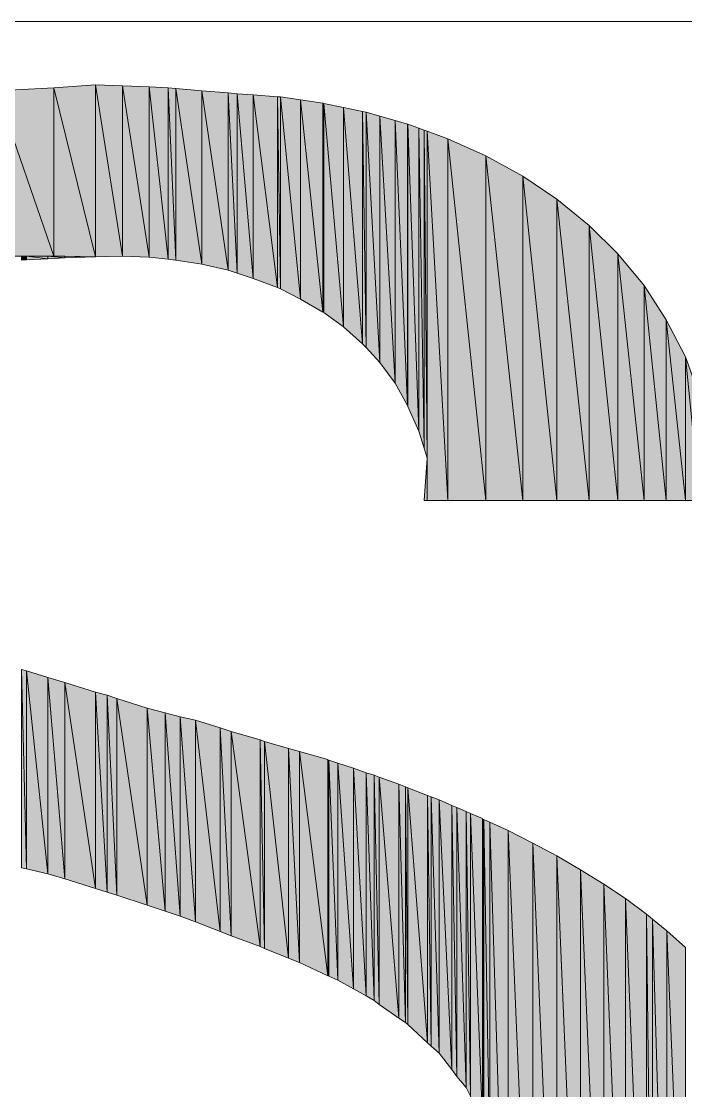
# Model space of a CAD drawing. Header units: millimetres. Extents: x 0 to 207, y 0 to 293.
# Drawn here: x 48.65 to 53.3, y 269.38 to 276.87 of the extents above; entities that cross this region are included whole.
import ezdxf

# ---------------------------------------------------------------- set-up
doc = ezdxf.new("R2010")
doc.units = ezdxf.units.MM

msp = doc.modelspace()

# ---------------------------------------------------------------- hatches: boundary and pattern name
h = msp.add_hatch(color=0)
h.dxf.hatch_style = 2
h.paths.add_polyline_path([(48.873833, 275.223111), (48.873833, 276.401389), (48.471667, 276.380222)])
h = msp.add_hatch(color=0)
h.dxf.hatch_style = 2
h.paths.add_polyline_path([(49.166639, 275.219583), (49.166639, 276.422556), (48.873833, 276.401389)])
h = msp.add_hatch(color=0)
h.dxf.hatch_style = 2
h.paths.add_polyline_path([(48.873833, 275.223111), (49.166639, 275.219583), (48.873833, 276.401389)])
h = msp.add_hatch(color=0)
h.dxf.hatch_style = 2
h.paths.add_polyline_path([(49.166639, 275.219583), (49.353611, 275.223111), (49.166639, 276.422556)])
h = msp.add_hatch(color=0)
h.dxf.hatch_style = 2
h.paths.add_polyline_path([(49.353611, 275.223111), (49.353611, 276.4155), (49.166639, 276.422556)])
h = msp.add_hatch(color=0)
h.dxf.hatch_style = 2
h.paths.add_polyline_path([(49.353611, 275.223111), (49.540583, 275.216056), (49.353611, 276.4155)])
h = msp.add_hatch(color=0)
h.dxf.hatch_style = 2
h.paths.add_polyline_path([(49.540583, 275.216056), (49.540583, 276.408444), (49.353611, 276.4155)])
h = msp.add_hatch(color=0)
h.dxf.hatch_style = 2
h.paths.add_polyline_path([(49.540583, 275.216056), (49.674639, 275.201944), (49.540583, 276.408444)])
h = msp.add_hatch(color=0)
h.dxf.hatch_style = 2
h.paths.add_polyline_path([(49.674639, 275.201944), (49.674639, 276.401389), (49.540583, 276.408444)])
h = msp.add_hatch(color=0)
h.dxf.hatch_style = 2
h.paths.add_polyline_path([(49.674639, 275.201944), (49.727556, 275.194889), (49.674639, 276.401389)])
h = msp.add_hatch(color=0)
h.dxf.hatch_style = 2
h.paths.add_polyline_path([(49.727556, 275.194889), (49.727556, 276.397861), (49.674639, 276.401389)])
h = msp.add_hatch(color=0)
h.dxf.hatch_style = 2
h.paths.add_polyline_path([(49.727556, 275.194889), (49.911, 275.166667), (49.727556, 276.397861)])
h = msp.add_hatch(color=0)
h.dxf.hatch_style = 2
h.paths.add_polyline_path([(49.911, 275.166667), (49.911, 276.380222), (49.727556, 276.397861)])
h = msp.add_hatch(color=0)
h.dxf.hatch_style = 2
h.paths.add_polyline_path([(48.471667, 275.223111), (48.873833, 275.223111), (48.471667, 276.380222)])
h = msp.add_hatch(color=0)
h.dxf.hatch_style = 2
h.paths.add_polyline_path([(49.911, 275.166667), (50.094444, 275.124333), (49.911, 276.380222)])
h = msp.add_hatch(color=0)
h.dxf.hatch_style = 2
h.paths.add_polyline_path([(50.094444, 275.124333), (50.094444, 276.366111), (49.911, 276.380222)])
h = msp.add_hatch(color=0)
h.dxf.hatch_style = 2
h.paths.add_polyline_path([(50.094444, 275.124333), (50.157944, 275.103167), (50.094444, 276.366111)])
h = msp.add_hatch(color=0)
h.dxf.hatch_style = 2
h.paths.add_polyline_path([(50.157944, 275.103167), (50.157944, 276.359056), (50.094444, 276.366111)])
h = msp.add_hatch(color=0)
h.dxf.hatch_style = 2
h.paths.add_polyline_path([(50.157944, 275.103167), (50.270833, 275.067889), (50.157944, 276.359056)])
h = msp.add_hatch(color=0)
h.dxf.hatch_style = 2
h.paths.add_polyline_path([(50.270833, 275.067889), (50.270833, 276.352), (50.157944, 276.359056)])
h = msp.add_hatch(color=0)
h.dxf.hatch_style = 2
h.paths.add_polyline_path([(50.270833, 275.067889), (50.440167, 275.004389), (50.270833, 276.352)])
h = msp.add_hatch(color=0)
h.dxf.hatch_style = 2
h.paths.add_polyline_path([(50.440167, 275.004389), (50.440167, 276.337889), (50.270833, 276.352)])
h = msp.add_hatch(color=0)
h.dxf.hatch_style = 2
h.paths.add_polyline_path([(50.440167, 275.004389), (50.461333, 274.993806), (50.440167, 276.337889)])
h = msp.add_hatch(color=0)
h.dxf.hatch_style = 2
h.paths.add_polyline_path([(50.461333, 274.993806), (50.461333, 276.337889), (50.440167, 276.337889)])
h = msp.add_hatch(color=0)
h.dxf.hatch_style = 2
h.paths.add_polyline_path([(50.461333, 274.993806), (50.602444, 274.92325), (50.461333, 276.337889)])
h = msp.add_hatch(color=0)
h.dxf.hatch_style = 2
h.paths.add_polyline_path([(50.602444, 274.92325), (50.602444, 276.316722), (50.461333, 276.337889)])
h = msp.add_hatch(color=0)
h.dxf.hatch_style = 2
h.paths.add_polyline_path([(50.602444, 274.92325), (50.757667, 274.831528), (50.602444, 276.316722)])
h = msp.add_hatch(color=0)
h.dxf.hatch_style = 2
h.paths.add_polyline_path([(50.757667, 274.831528), (50.757667, 276.295556), (50.602444, 276.316722)])
h = msp.add_hatch(color=0)
h.dxf.hatch_style = 2
h.paths.add_polyline_path([(50.757667, 274.831528), (50.757667, 276.295556)])
h = msp.add_hatch(color=0)
h.dxf.hatch_style = 2
h.paths.add_polyline_path([(50.764722, 274.828), (50.764722, 276.292028)])
h = msp.add_hatch(color=0)
h.dxf.hatch_style = 2
h.paths.add_polyline_path([(50.764722, 274.828), (50.902306, 274.729222), (50.764722, 276.292028)])
h = msp.add_hatch(color=0)
h.dxf.hatch_style = 2
h.paths.add_polyline_path([(50.902306, 274.729222), (50.902306, 276.263806), (50.764722, 276.292028)])
h = msp.add_hatch(color=0)
h.dxf.hatch_style = 2
h.paths.add_polyline_path([(50.902306, 274.729222), (51.036361, 274.609278), (50.902306, 276.263806)])
h = msp.add_hatch(color=0)
h.dxf.hatch_style = 2
h.paths.add_polyline_path([(51.036361, 274.609278), (51.036361, 276.235583), (50.902306, 276.263806)])
h = msp.add_hatch(color=0)
h.dxf.hatch_style = 2
h.paths.add_polyline_path([(51.036361, 274.609278), (51.061056, 274.584583), (51.036361, 276.235583)])
h = msp.add_hatch(color=0)
h.dxf.hatch_style = 2
h.paths.add_polyline_path([(51.061056, 274.584583), (51.061056, 276.232056), (51.036361, 276.235583)])
h = msp.add_hatch(color=0)
h.dxf.hatch_style = 2
h.paths.add_polyline_path([(51.061056, 274.584583), (51.156306, 274.47875), (51.061056, 276.232056)])
h = msp.add_hatch(color=0)
h.dxf.hatch_style = 2
h.paths.add_polyline_path([(51.156306, 274.47875), (51.156306, 276.203833), (51.061056, 276.232056)])
h = msp.add_hatch(color=0)
h.dxf.hatch_style = 2
h.paths.add_polyline_path([(51.156306, 274.47875), (51.265667, 274.334111), (51.156306, 276.203833)])
h = msp.add_hatch(color=0)
h.dxf.hatch_style = 2
h.paths.add_polyline_path([(51.265667, 274.334111), (51.265667, 276.172083), (51.156306, 276.203833)])
h = msp.add_hatch(color=0)
h.dxf.hatch_style = 2
h.paths.add_polyline_path([(51.265667, 274.334111), (51.350333, 274.178889), (51.265667, 276.172083)])
h = msp.add_hatch(color=0)
h.dxf.hatch_style = 2
h.paths.add_polyline_path([(51.350333, 274.178889), (51.350333, 276.147389), (51.265667, 276.172083)])
h = msp.add_hatch(color=0)
h.dxf.hatch_style = 2
h.paths.add_polyline_path([(51.350333, 274.178889), (51.350333, 276.147389)])
h = msp.add_hatch(color=0)
h.dxf.hatch_style = 2
h.paths.add_polyline_path([(51.353861, 274.171833), (51.353861, 276.147389)])
h = msp.add_hatch(color=0)
h.dxf.hatch_style = 2
h.paths.add_polyline_path([(51.353861, 274.171833), (51.431472, 273.998972), (51.353861, 276.147389)])
h = msp.add_hatch(color=0)
h.dxf.hatch_style = 2
h.paths.add_polyline_path([(51.431472, 273.998972), (51.431472, 276.119167), (51.353861, 276.147389)])
h = msp.add_hatch(color=0)
h.dxf.hatch_style = 2
h.paths.add_polyline_path([(51.431472, 273.998972), (51.46675, 273.879028), (51.431472, 276.119167)])
h = msp.add_hatch(color=0)
h.dxf.hatch_style = 2
h.paths.add_polyline_path([(51.46675, 273.879028), (51.46675, 276.105056), (51.431472, 276.119167)])
h = msp.add_hatch(color=0)
h.dxf.hatch_style = 2
h.paths.add_polyline_path([(51.46675, 273.879028), (51.487917, 273.808472), (51.46675, 276.105056)])
h = msp.add_hatch(color=0)
h.dxf.hatch_style = 2
h.paths.add_polyline_path([(51.487917, 273.808472), (51.487917, 276.098), (51.46675, 276.105056)])
h = msp.add_hatch(color=0)
h.dxf.hatch_style = 2
h.paths.add_polyline_path([(51.487917, 273.512139), (51.632556, 273.512139), (51.487917, 276.098)])
h = msp.add_hatch(color=0)
h.dxf.hatch_style = 2
h.paths.add_polyline_path([(51.632556, 273.512139), (51.632556, 276.045083), (51.487917, 276.098)])
h = msp.add_hatch(color=0)
h.dxf.hatch_style = 2
h.paths.add_polyline_path([(51.632556, 273.512139), (51.900667, 273.512139), (51.632556, 276.045083)])
h = msp.add_hatch(color=0)
h.dxf.hatch_style = 2
h.paths.add_polyline_path([(51.900667, 273.512139), (51.900667, 275.925139), (51.632556, 276.045083)])
h = msp.add_hatch(color=0)
h.dxf.hatch_style = 2
h.paths.add_polyline_path([(51.900667, 273.512139), (52.158194, 273.512139), (51.900667, 275.925139)])
h = msp.add_hatch(color=0)
h.dxf.hatch_style = 2
h.paths.add_polyline_path([(52.158194, 273.512139), (52.158194, 275.784028), (51.900667, 275.925139)])
h = msp.add_hatch(color=0)
h.dxf.hatch_style = 2
h.paths.add_polyline_path([(52.158194, 273.512139), (52.398083, 273.512139), (52.158194, 275.784028)])
h = msp.add_hatch(color=0)
h.dxf.hatch_style = 2
h.paths.add_polyline_path([(52.398083, 273.512139), (52.398083, 275.62175), (52.158194, 275.784028)])
h = msp.add_hatch(color=0)
h.dxf.hatch_style = 2
h.paths.add_polyline_path([(52.398083, 273.512139), (52.623861, 273.512139), (52.398083, 275.62175)])
h = msp.add_hatch(color=0)
h.dxf.hatch_style = 2
h.paths.add_polyline_path([(52.623861, 273.512139), (52.623861, 275.438306), (52.398083, 275.62175)])
h = msp.add_hatch(color=0)
h.dxf.hatch_style = 2
h.paths.add_polyline_path([(52.623861, 273.512139), (52.824944, 273.512139), (52.623861, 275.438306)])
h = msp.add_hatch(color=0)
h.dxf.hatch_style = 2
h.paths.add_polyline_path([(52.824944, 273.512139), (52.824944, 275.24075), (52.623861, 275.438306)])
h = msp.add_hatch(color=0)
h.dxf.hatch_style = 2
h.paths.add_polyline_path([(48.648056, 275.194889), (48.648056, 275.223111)])
h = msp.add_hatch(color=0)
h.dxf.hatch_style = 2
h.paths.add_polyline_path([(48.648056, 275.194889), (48.683333, 275.198417), (48.648056, 275.223111)])
h = msp.add_hatch(color=0)
h.dxf.hatch_style = 2
h.paths.add_polyline_path([(48.683333, 275.198417), (48.683333, 275.223111), (48.648056, 275.223111)])
h = msp.add_hatch(color=0)
h.dxf.hatch_style = 2
h.paths.add_polyline_path([(48.683333, 275.198417), (48.8315, 275.205472), (48.683333, 275.223111)])
h = msp.add_hatch(color=0)
h.dxf.hatch_style = 2
h.paths.add_polyline_path([(48.8315, 275.205472), (48.8315, 275.223111), (48.683333, 275.223111)])
h = msp.add_hatch(color=0)
h.dxf.hatch_style = 2
h.paths.add_polyline_path([(48.8315, 275.205472), (48.951444, 275.212528), (48.8315, 275.223111)])
h = msp.add_hatch(color=0)
h.dxf.hatch_style = 2
h.paths.add_polyline_path([(48.951444, 275.212528), (48.951444, 275.223111), (48.8315, 275.223111)])
h = msp.add_hatch(color=0)
h.dxf.hatch_style = 2
h.paths.add_polyline_path([(48.951444, 275.212528), (49.166639, 275.219583), (48.951444, 275.223111)])
h = msp.add_hatch(color=0)
h.dxf.hatch_style = 2
h.paths.add_polyline_path([(52.824944, 273.512139), (53.008389, 273.512139), (52.824944, 275.24075)])
h = msp.add_hatch(color=0)
h.dxf.hatch_style = 2
h.paths.add_polyline_path([(53.008389, 273.512139), (53.008389, 275.0185), (52.824944, 275.24075)])
h = msp.add_hatch(color=0)
h.dxf.hatch_style = 2
h.paths.add_polyline_path([(53.008389, 273.512139), (53.163611, 273.512139), (53.008389, 275.0185)])
h = msp.add_hatch(color=0)
h.dxf.hatch_style = 2
h.paths.add_polyline_path([(53.163611, 273.512139), (53.163611, 274.778611), (53.008389, 275.0185)])
h = msp.add_hatch(color=0)
h.dxf.hatch_style = 2
h.paths.add_polyline_path([(53.163611, 273.512139), (53.297667, 273.512139), (53.163611, 274.778611)])
h = msp.add_hatch(color=0)
h.dxf.hatch_style = 2
h.paths.add_polyline_path([(53.297667, 273.512139), (53.297667, 274.517556), (53.163611, 274.778611)])
h = msp.add_hatch(color=0)
h.dxf.hatch_style = 2
h.paths.add_polyline_path([(53.297667, 273.512139), (53.399972, 273.512139), (53.297667, 274.517556)])
h = msp.add_hatch(color=0)
h.dxf.hatch_style = 2
h.paths.add_polyline_path([(53.399972, 273.512139), (53.399972, 274.238861), (53.297667, 274.517556)])
h = msp.add_hatch(color=0)
h.dxf.hatch_style = 2
h.paths.add_polyline_path([(51.487917, 273.512139), (51.487917, 273.808472), (51.46675, 273.512139)])
h = msp.add_hatch(color=0)
h.dxf.hatch_style = 2
h.paths.add_polyline_path([(48.648056, 270.940389), (48.648056, 272.330333)])
h = msp.add_hatch(color=0)
h.dxf.hatch_style = 2
h.paths.add_polyline_path([(48.648056, 270.940389), (48.683333, 270.933333), (48.648056, 272.330333)])
h = msp.add_hatch(color=0)
h.dxf.hatch_style = 2
h.paths.add_polyline_path([(48.683333, 270.933333), (48.683333, 272.31975), (48.648056, 272.330333)])
h = msp.add_hatch(color=0)
h.dxf.hatch_style = 2
h.paths.add_polyline_path([(48.683333, 270.933333), (48.8315, 270.898056), (48.683333, 272.31975)])
h = msp.add_hatch(color=0)
h.dxf.hatch_style = 2
h.paths.add_polyline_path([(48.8315, 270.898056), (48.8315, 272.273889), (48.683333, 272.31975)])
h = msp.add_hatch(color=0)
h.dxf.hatch_style = 2
h.paths.add_polyline_path([(48.8315, 270.898056), (48.951444, 270.862778), (48.8315, 272.273889)])
h = msp.add_hatch(color=0)
h.dxf.hatch_style = 2
h.paths.add_polyline_path([(48.951444, 270.862778), (48.951444, 272.238611), (48.8315, 272.273889)])
h = msp.add_hatch(color=0)
h.dxf.hatch_style = 2
h.paths.add_polyline_path([(48.951444, 270.862778), (49.166639, 270.79575), (48.951444, 272.238611)])
h = msp.add_hatch(color=0)
h.dxf.hatch_style = 2
h.paths.add_polyline_path([(49.166639, 270.79575), (49.166639, 272.171583), (48.951444, 272.238611)])
h = msp.add_hatch(color=0)
h.dxf.hatch_style = 2
h.paths.add_polyline_path([(49.166639, 270.79575), (49.247778, 270.771056), (49.166639, 272.171583)])
h = msp.add_hatch(color=0)
h.dxf.hatch_style = 2
h.paths.add_polyline_path([(49.247778, 270.771056), (49.247778, 272.150417), (49.166639, 272.171583)])
h = msp.add_hatch(color=0)
h.dxf.hatch_style = 2
h.paths.add_polyline_path([(49.247778, 270.771056), (49.314806, 270.749889), (49.247778, 272.150417)])
h = msp.add_hatch(color=0)
h.dxf.hatch_style = 2
h.paths.add_polyline_path([(49.314806, 270.749889), (49.314806, 272.125722), (49.247778, 272.150417)])
h = msp.add_hatch(color=0)
h.dxf.hatch_style = 2
h.paths.add_polyline_path([(49.314806, 270.749889), (49.526472, 270.679333), (49.314806, 272.125722)])
h = msp.add_hatch(color=0)
h.dxf.hatch_style = 2
h.paths.add_polyline_path([(49.526472, 270.679333), (49.526472, 272.058694), (49.314806, 272.125722)])
h = msp.add_hatch(color=0)
h.dxf.hatch_style = 2
h.paths.add_polyline_path([(49.526472, 270.679333), (49.653472, 270.637), (49.526472, 272.058694)])
h = msp.add_hatch(color=0)
h.dxf.hatch_style = 2
h.paths.add_polyline_path([(49.653472, 270.637), (49.653472, 272.026944), (49.526472, 272.058694)])
h = msp.add_hatch(color=0)
h.dxf.hatch_style = 2
h.paths.add_polyline_path([(49.653472, 270.637), (49.759306, 270.601722), (49.653472, 272.026944)])
h = msp.add_hatch(color=0)
h.dxf.hatch_style = 2
h.paths.add_polyline_path([(49.759306, 270.601722), (49.759306, 271.998722), (49.653472, 272.026944)])
h = msp.add_hatch(color=0)
h.dxf.hatch_style = 2
h.paths.add_polyline_path([(49.759306, 270.601722), (49.865139, 270.562917), (49.759306, 271.998722)])
h = msp.add_hatch(color=0)
h.dxf.hatch_style = 2
h.paths.add_polyline_path([(49.865139, 270.562917), (49.865139, 271.974028), (49.759306, 271.998722)])
h = msp.add_hatch(color=0)
h.dxf.hatch_style = 2
h.paths.add_polyline_path([(49.865139, 270.562917), (50.038, 270.495889), (49.865139, 271.974028)])
h = msp.add_hatch(color=0)
h.dxf.hatch_style = 2
h.paths.add_polyline_path([(50.038, 270.495889), (50.038, 271.921111), (49.865139, 271.974028)])
h = msp.add_hatch(color=0)
h.dxf.hatch_style = 2
h.paths.add_polyline_path([(50.038, 270.495889), (50.115611, 270.464139), (50.038, 271.921111)])
h = msp.add_hatch(color=0)
h.dxf.hatch_style = 2
h.paths.add_polyline_path([(50.115611, 270.464139), (50.115611, 271.896417), (50.038, 271.921111)])
h = msp.add_hatch(color=0)
h.dxf.hatch_style = 2
h.paths.add_polyline_path([(50.115611, 270.464139), (50.320222, 270.390056), (50.115611, 271.896417)])
h = msp.add_hatch(color=0)
h.dxf.hatch_style = 2
h.paths.add_polyline_path([(50.320222, 270.390056), (50.320222, 271.836444), (50.115611, 271.896417)])
h = msp.add_hatch(color=0)
h.dxf.hatch_style = 2
h.paths.add_polyline_path([(50.320222, 270.390056), (50.348444, 270.375944), (50.320222, 271.836444)])
h = msp.add_hatch(color=0)
h.dxf.hatch_style = 2
h.paths.add_polyline_path([(50.348444, 270.375944), (50.348444, 271.825861), (50.320222, 271.836444)])
h = msp.add_hatch(color=0)
h.dxf.hatch_style = 2
h.paths.add_polyline_path([(50.348444, 270.375944), (50.517778, 270.308917), (50.348444, 271.825861)])
h = msp.add_hatch(color=0)
h.dxf.hatch_style = 2
h.paths.add_polyline_path([(50.517778, 270.308917), (50.517778, 271.776472), (50.348444, 271.825861)])
h = msp.add_hatch(color=0)
h.dxf.hatch_style = 2
h.paths.add_polyline_path([(50.517778, 270.308917), (50.595389, 270.277167), (50.517778, 271.776472)])
h = msp.add_hatch(color=0)
h.dxf.hatch_style = 2
h.paths.add_polyline_path([(50.595389, 270.277167), (50.595389, 271.755306), (50.517778, 271.776472)])
h = msp.add_hatch(color=0)
h.dxf.hatch_style = 2
h.paths.add_polyline_path([(50.595389, 270.277167), (50.792944, 270.185444), (50.595389, 271.755306)])
h = msp.add_hatch(color=0)
h.dxf.hatch_style = 2
h.paths.add_polyline_path([(50.792944, 270.185444), (50.792944, 271.698861), (50.595389, 271.755306)])
h = msp.add_hatch(color=0)
h.dxf.hatch_style = 2
h.paths.add_polyline_path([(50.792944, 270.185444), (50.792944, 271.698861)])
h = msp.add_hatch(color=0)
h.dxf.hatch_style = 2
h.paths.add_polyline_path([(50.8, 270.181917), (50.8, 271.695333)])
h = msp.add_hatch(color=0)
h.dxf.hatch_style = 2
h.paths.add_polyline_path([(50.8, 270.181917), (50.8635, 270.153694), (50.8, 271.695333)])
h = msp.add_hatch(color=0)
h.dxf.hatch_style = 2
h.paths.add_polyline_path([(50.8635, 270.153694), (50.8635, 271.674167), (50.8, 271.695333)])
h = msp.add_hatch(color=0)
h.dxf.hatch_style = 2
h.paths.add_polyline_path([(50.8635, 270.153694), (50.972861, 270.093722), (50.8635, 271.674167)])
h = msp.add_hatch(color=0)
h.dxf.hatch_style = 2
h.paths.add_polyline_path([(50.972861, 270.093722), (50.972861, 271.638889), (50.8635, 271.674167)])
h = msp.add_hatch(color=0)
h.dxf.hatch_style = 2
h.paths.add_polyline_path([(50.972861, 270.093722), (51.061056, 270.044333), (50.972861, 271.638889)])
h = msp.add_hatch(color=0)
h.dxf.hatch_style = 2
h.paths.add_polyline_path([(51.061056, 270.044333), (51.061056, 271.607139), (50.972861, 271.638889)])
h = msp.add_hatch(color=0)
h.dxf.hatch_style = 2
h.paths.add_polyline_path([(51.061056, 270.044333), (51.1175, 270.012583), (51.061056, 271.607139)])
h = msp.add_hatch(color=0)
h.dxf.hatch_style = 2
h.paths.add_polyline_path([(51.1175, 270.012583), (51.1175, 271.5895), (51.061056, 271.607139)])
h = msp.add_hatch(color=0)
h.dxf.hatch_style = 2
h.paths.add_polyline_path([(51.1175, 270.012583), (51.152778, 269.984361), (51.1175, 271.5895)])
h = msp.add_hatch(color=0)
h.dxf.hatch_style = 2
h.paths.add_polyline_path([(51.152778, 269.984361), (51.152778, 271.575389), (51.1175, 271.5895)])
h = msp.add_hatch(color=0)
h.dxf.hatch_style = 2
h.paths.add_polyline_path([(51.152778, 269.984361), (51.290361, 269.889111), (51.152778, 271.575389)])
h = msp.add_hatch(color=0)
h.dxf.hatch_style = 2
h.paths.add_polyline_path([(51.290361, 269.889111), (51.290361, 271.526), (51.152778, 271.575389)])
h = msp.add_hatch(color=0)
h.dxf.hatch_style = 2
h.paths.add_polyline_path([(51.290361, 269.889111), (51.336222, 269.857361), (51.290361, 271.526)])
h = msp.add_hatch(color=0)
h.dxf.hatch_style = 2
h.paths.add_polyline_path([(51.336222, 269.857361), (51.336222, 271.508361), (51.290361, 271.526)])
h = msp.add_hatch(color=0)
h.dxf.hatch_style = 2
h.paths.add_polyline_path([(51.336222, 269.857361), (51.353861, 269.84325), (51.336222, 271.508361)])
h = msp.add_hatch(color=0)
h.dxf.hatch_style = 2
h.paths.add_polyline_path([(51.353861, 269.84325), (51.353861, 271.501306), (51.336222, 271.508361)])
h = msp.add_hatch(color=0)
h.dxf.hatch_style = 2
h.paths.add_polyline_path([(51.353861, 269.84325), (51.491444, 269.71625), (51.353861, 271.501306)])
h = msp.add_hatch(color=0)
h.dxf.hatch_style = 2
h.paths.add_polyline_path([(51.491444, 269.71625), (51.491444, 271.448389), (51.353861, 271.501306)])
h = msp.add_hatch(color=0)
h.dxf.hatch_style = 2
h.paths.add_polyline_path([(51.491444, 269.71625), (51.516139, 269.691556), (51.491444, 271.448389)])
h = msp.add_hatch(color=0)
h.dxf.hatch_style = 2
h.paths.add_polyline_path([(51.516139, 269.691556), (51.516139, 271.437806), (51.491444, 271.448389)])
h = msp.add_hatch(color=0)
h.dxf.hatch_style = 2
h.paths.add_polyline_path([(51.516139, 269.691556), (51.572583, 269.642167), (51.516139, 271.437806)])
h = msp.add_hatch(color=0)
h.dxf.hatch_style = 2
h.paths.add_polyline_path([(51.572583, 269.642167), (51.572583, 271.416639), (51.516139, 271.437806)])
h = msp.add_hatch(color=0)
h.dxf.hatch_style = 2
h.paths.add_polyline_path([(51.572583, 269.642167), (51.660778, 269.529278), (51.572583, 271.416639)])
h = msp.add_hatch(color=0)
h.dxf.hatch_style = 2
h.paths.add_polyline_path([(51.660778, 269.529278), (51.660778, 271.377833), (51.572583, 271.416639)])
h = msp.add_hatch(color=0)
h.dxf.hatch_style = 2
h.paths.add_polyline_path([(51.660778, 269.529278), (51.696056, 269.479889), (51.660778, 271.377833)])
h = msp.add_hatch(color=0)
h.dxf.hatch_style = 2
h.paths.add_polyline_path([(51.696056, 269.479889), (51.696056, 271.363722), (51.660778, 271.377833)])
h = msp.add_hatch(color=0)
h.dxf.hatch_style = 2
h.paths.add_polyline_path([(51.696056, 269.479889), (51.763083, 269.402278), (51.696056, 271.363722)])
h = msp.add_hatch(color=0)
h.dxf.hatch_style = 2
h.paths.add_polyline_path([(51.763083, 269.402278), (51.763083, 271.3355), (51.696056, 271.363722)])
h = msp.add_hatch(color=0)
h.dxf.hatch_style = 2
h.paths.add_polyline_path([(51.763083, 269.402278), (51.791306, 269.342306), (51.763083, 271.3355)])
h = msp.add_hatch(color=0)
h.dxf.hatch_style = 2
h.paths.add_polyline_path([(51.791306, 269.342306), (51.791306, 271.321389), (51.763083, 271.3355)])
h = msp.add_hatch(color=0)
h.dxf.hatch_style = 2
h.paths.add_polyline_path([(51.791306, 269.342306), (51.875972, 269.169444), (51.791306, 271.321389)])
h = msp.add_hatch(color=0)
h.dxf.hatch_style = 2
h.paths.add_polyline_path([(51.875972, 269.169444), (51.875972, 271.286111), (51.791306, 271.321389)])
h = msp.add_hatch(color=0)
h.dxf.hatch_style = 2
h.paths.add_polyline_path([(51.875972, 269.169444), (51.875972, 271.286111)])
h = msp.add_hatch(color=0)
h.dxf.hatch_style = 2
h.paths.add_polyline_path([(51.883028, 269.162389), (51.883028, 271.282583)])
h = msp.add_hatch(color=0)
h.dxf.hatch_style = 2
h.paths.add_polyline_path([(51.883028, 269.162389), (51.886556, 269.148278), (51.883028, 271.282583)])
h = msp.add_hatch(color=0)
h.dxf.hatch_style = 2
h.paths.add_polyline_path([(51.886556, 269.148278), (51.886556, 271.279056)])
h = msp.add_hatch(color=0)
h.dxf.hatch_style = 2
h.paths.add_polyline_path([(51.886556, 269.148278), (51.928889, 268.873111), (51.886556, 271.279056)])
h = msp.add_hatch(color=0)
h.dxf.hatch_style = 2
h.paths.add_polyline_path([(51.928889, 268.873111), (51.928889, 271.261417), (51.886556, 271.279056)])
h = msp.add_hatch(color=0)
h.dxf.hatch_style = 2
h.paths.add_polyline_path([(51.928889, 267.119806), (52.055889, 267.119806), (51.928889, 271.261417)])
h = msp.add_hatch(color=0)
h.dxf.hatch_style = 2
h.paths.add_polyline_path([(52.055889, 267.119806), (52.055889, 271.201444), (51.928889, 271.261417)])
h = msp.add_hatch(color=0)
h.dxf.hatch_style = 2
h.paths.add_polyline_path([(52.055889, 267.119806), (52.22875, 267.116278), (52.055889, 271.201444)])
h = msp.add_hatch(color=0)
h.dxf.hatch_style = 2
h.paths.add_polyline_path([(52.22875, 267.116278), (52.22875, 271.11325), (52.055889, 271.201444)])
h = msp.add_hatch(color=0)
h.dxf.hatch_style = 2
h.paths.add_polyline_path([(52.22875, 267.116278), (52.398083, 267.11275), (52.22875, 271.11325)])
h = msp.add_hatch(color=0)
h.dxf.hatch_style = 2
h.paths.add_polyline_path([(52.398083, 267.11275), (52.398083, 271.025056), (52.22875, 271.11325)])
h = msp.add_hatch(color=0)
h.dxf.hatch_style = 2
h.paths.add_polyline_path([(52.398083, 267.11275), (52.563889, 267.109222), (52.398083, 271.025056)])
h = msp.add_hatch(color=0)
h.dxf.hatch_style = 2
h.paths.add_polyline_path([(52.563889, 267.109222), (52.563889, 270.926278), (52.398083, 271.025056)])
h = msp.add_hatch(color=0)
h.dxf.hatch_style = 2
h.paths.add_polyline_path([(52.563889, 267.109222), (52.726167, 267.109222), (52.563889, 270.926278)])
h = msp.add_hatch(color=0)
h.dxf.hatch_style = 2
h.paths.add_polyline_path([(52.726167, 267.109222), (52.726167, 270.8275), (52.563889, 270.926278)])
h = msp.add_hatch(color=0)
h.dxf.hatch_style = 2
h.paths.add_polyline_path([(52.726167, 267.109222), (52.877861, 267.105694), (52.726167, 270.8275)])
h = msp.add_hatch(color=0)
h.dxf.hatch_style = 2
h.paths.add_polyline_path([(52.877861, 267.105694), (52.877861, 270.725194), (52.726167, 270.8275)])
h = msp.add_hatch(color=0)
h.dxf.hatch_style = 2
h.paths.add_polyline_path([(52.877861, 267.105694), (53.026028, 267.102167), (52.877861, 270.725194)])
h = msp.add_hatch(color=0)
h.dxf.hatch_style = 2
h.paths.add_polyline_path([(53.026028, 267.102167), (53.026028, 270.615833), (52.877861, 270.725194)])
h = msp.add_hatch(color=0)
h.dxf.hatch_style = 2
h.paths.add_polyline_path([(53.026028, 267.102167), (53.068361, 267.102167), (53.026028, 270.615833)])
h = msp.add_hatch(color=0)
h.dxf.hatch_style = 2
h.paths.add_polyline_path([(53.068361, 267.102167), (53.068361, 270.580556), (53.026028, 270.615833)])
h = msp.add_hatch(color=0)
h.dxf.hatch_style = 2
h.paths.add_polyline_path([(53.068361, 267.102167), (53.167139, 267.190361), (53.068361, 270.580556)])
h = msp.add_hatch(color=0)
h.dxf.hatch_style = 2
h.paths.add_polyline_path([(53.167139, 267.190361), (53.167139, 270.499417), (53.068361, 270.580556)])
h = msp.add_hatch(color=0)
h.dxf.hatch_style = 2
h.paths.add_polyline_path([(53.167139, 267.190361), (53.297667, 267.310306), (53.167139, 270.499417)])
h = msp.add_hatch(color=0)
h.dxf.hatch_style = 2
h.paths.add_polyline_path([(53.297667, 267.310306), (53.297667, 270.383), (53.167139, 270.499417)])
h = msp.add_hatch(color=0)
h.dxf.hatch_style = 2
h.paths.add_polyline_path([(53.297667, 267.310306), (53.297667, 270.383)])

# ---------------------------------------------------------------- linework, layer by layer
at = {"color": 0, "lineweight": 0}
for points in [[(43.620972, 265.415889), (43.620972, 276.867056), (55.072139, 276.867056), (55.072139, 265.415889)], [(48.873833, 275.223111), (48.873833, 276.401389), (48.471667, 276.380222)], [(49.166639, 275.219583), (49.166639, 276.422556), (48.873833, 276.401389)], [(48.873833, 275.223111), (49.166639, 275.219583), (48.873833, 276.401389)], [(49.166639, 275.219583), (49.353611, 275.223111), (49.166639, 276.422556)], [(49.353611, 275.223111), (49.353611, 276.4155), (49.166639, 276.422556)], [(49.353611, 275.223111), (49.540583, 275.216056), (49.353611, 276.4155)], [(49.540583, 275.216056), (49.540583, 276.408444), (49.353611, 276.4155)], [(49.540583, 275.216056), (49.674639, 275.201944), (49.540583, 276.408444)], [(49.674639, 275.201944), (49.674639, 276.401389), (49.540583, 276.408444)], [(49.674639, 275.201944), (49.727556, 275.194889), (49.674639, 276.401389)], [(49.727556, 275.194889), (49.727556, 276.397861), (49.674639, 276.401389)], [(49.727556, 275.194889), (49.911, 275.166667), (49.727556, 276.397861)], [(49.911, 275.166667), (49.911, 276.380222), (49.727556, 276.397861)], [(48.471667, 275.223111), (48.873833, 275.223111), (48.471667, 276.380222)], [(49.911, 275.166667), (50.094444, 275.124333), (49.911, 276.380222)], [(50.094444, 275.124333), (50.094444, 276.366111), (49.911, 276.380222)], [(50.094444, 275.124333), (50.157944, 275.103167), (50.094444, 276.366111)], [(50.157944, 275.103167), (50.157944, 276.359056), (50.094444, 276.366111)], [(50.157944, 275.103167), (50.270833, 275.067889), (50.157944, 276.359056)], [(50.270833, 275.067889), (50.270833, 276.352), (50.157944, 276.359056)], [(50.270833, 275.067889), (50.440167, 275.004389), (50.270833, 276.352)], [(50.440167, 275.004389), (50.440167, 276.337889), (50.270833, 276.352)], [(50.440167, 275.004389), (50.461333, 274.993806), (50.440167, 276.337889)], [(50.461333, 274.993806), (50.461333, 276.337889), (50.440167, 276.337889)], [(50.461333, 274.993806), (50.602444, 274.92325), (50.461333, 276.337889)], [(50.602444, 274.92325), (50.602444, 276.316722), (50.461333, 276.337889)], [(50.602444, 274.92325), (50.757667, 274.831528), (50.602444, 276.316722)], [(50.757667, 274.831528), (50.757667, 276.295556), (50.602444, 276.316722)], [(50.757667, 274.831528), (50.757667, 276.295556)], [(50.764722, 274.828), (50.764722, 276.292028)], [(50.764722, 274.828), (50.902306, 274.729222), (50.764722, 276.292028)], [(50.902306, 274.729222), (50.902306, 276.263806), (50.764722, 276.292028)], [(50.902306, 274.729222), (51.036361, 274.609278), (50.902306, 276.263806)], [(51.036361, 274.609278), (51.036361, 276.235583), (50.902306, 276.263806)], [(51.036361, 274.609278), (51.061056, 274.584583), (51.036361, 276.235583)], [(51.061056, 274.584583), (51.061056, 276.232056), (51.036361, 276.235583)], [(51.061056, 274.584583), (51.156306, 274.47875), (51.061056, 276.232056)], [(51.156306, 274.47875), (51.156306, 276.203833), (51.061056, 276.232056)], [(51.156306, 274.47875), (51.265667, 274.334111), (51.156306, 276.203833)], [(51.265667, 274.334111), (51.265667, 276.172083), (51.156306, 276.203833)], [(51.265667, 274.334111), (51.350333, 274.178889), (51.265667, 276.172083)], [(51.350333, 274.178889), (51.350333, 276.147389), (51.265667, 276.172083)], [(51.350333, 274.178889), (51.350333, 276.147389)], [(51.353861, 274.171833), (51.353861, 276.147389)], [(51.353861, 274.171833), (51.431472, 273.998972), (51.353861, 276.147389)], [(51.431472, 273.998972), (51.431472, 276.119167), (51.353861, 276.147389)], [(51.431472, 273.998972), (51.46675, 273.879028), (51.431472, 276.119167)], [(51.46675, 273.879028), (51.46675, 276.105056), (51.431472, 276.119167)], [(51.46675, 273.879028), (51.487917, 273.808472), (51.46675, 276.105056)], [(51.487917, 273.808472), (51.487917, 276.098), (51.46675, 276.105056)], [(51.487917, 273.512139), (51.632556, 273.512139), (51.487917, 276.098)], [(51.632556, 273.512139), (51.632556, 276.045083), (51.487917, 276.098)], [(51.632556, 273.512139), (51.900667, 273.512139), (51.632556, 276.045083)], [(51.900667, 273.512139), (51.900667, 275.925139), (51.632556, 276.045083)], [(51.900667, 273.512139), (52.158194, 273.512139), (51.900667, 275.925139)], [(52.158194, 273.512139), (52.158194, 275.784028), (51.900667, 275.925139)], [(52.158194, 273.512139), (52.398083, 273.512139), (52.158194, 275.784028)], [(52.398083, 273.512139), (52.398083, 275.62175), (52.158194, 275.784028)], [(52.398083, 273.512139), (52.623861, 273.512139), (52.398083, 275.62175)], [(52.623861, 273.512139), (52.623861, 275.438306), (52.398083, 275.62175)], [(52.623861, 273.512139), (52.824944, 273.512139), (52.623861, 275.438306)], [(52.824944, 273.512139), (52.824944, 275.24075), (52.623861, 275.438306)], [(48.648056, 275.194889), (48.648056, 275.223111)], [(48.648056, 275.194889), (48.683333, 275.198417), (48.648056, 275.223111)], [(48.683333, 275.198417), (48.683333, 275.223111), (48.648056, 275.223111)], [(48.683333, 275.198417), (48.8315, 275.205472), (48.683333, 275.223111)], [(48.8315, 275.205472), (48.8315, 275.223111), (48.683333, 275.223111)], [(48.8315, 275.205472), (48.951444, 275.212528), (48.8315, 275.223111)], [(48.951444, 275.212528), (48.951444, 275.223111), (48.8315, 275.223111)], [(48.951444, 275.212528), (49.166639, 275.219583), (48.951444, 275.223111)], [(52.824944, 273.512139), (53.008389, 273.512139), (52.824944, 275.24075)], [(53.008389, 273.512139), (53.008389, 275.0185), (52.824944, 275.24075)], [(53.008389, 273.512139), (53.163611, 273.512139), (53.008389, 275.0185)], [(53.163611, 273.512139), (53.163611, 274.778611), (53.008389, 275.0185)], [(53.163611, 273.512139), (53.297667, 273.512139), (53.163611, 274.778611)], [(53.297667, 273.512139), (53.297667, 274.517556), (53.163611, 274.778611)], [(53.297667, 273.512139), (53.399972, 273.512139), (53.297667, 274.517556)], [(53.399972, 273.512139), (53.399972, 274.238861), (53.297667, 274.517556)], [(51.487917, 273.512139), (51.487917, 273.808472), (51.46675, 273.512139)], [(48.648056, 270.940389), (48.648056, 272.330333)], [(48.648056, 270.940389), (48.683333, 270.933333), (48.648056, 272.330333)], [(48.683333, 270.933333), (48.683333, 272.31975), (48.648056, 272.330333)], [(48.683333, 270.933333), (48.8315, 270.898056), (48.683333, 272.31975)], [(48.8315, 270.898056), (48.8315, 272.273889), (48.683333, 272.31975)], [(48.8315, 270.898056), (48.951444, 270.862778), (48.8315, 272.273889)], [(48.951444, 270.862778), (48.951444, 272.238611), (48.8315, 272.273889)], [(48.951444, 270.862778), (49.166639, 270.79575), (48.951444, 272.238611)], [(49.166639, 270.79575), (49.166639, 272.171583), (48.951444, 272.238611)], [(49.166639, 270.79575), (49.247778, 270.771056), (49.166639, 272.171583)], [(49.247778, 270.771056), (49.247778, 272.150417), (49.166639, 272.171583)], [(49.247778, 270.771056), (49.314806, 270.749889), (49.247778, 272.150417)], [(49.314806, 270.749889), (49.314806, 272.125722), (49.247778, 272.150417)], [(49.314806, 270.749889), (49.526472, 270.679333), (49.314806, 272.125722)], [(49.526472, 270.679333), (49.526472, 272.058694), (49.314806, 272.125722)], [(49.526472, 270.679333), (49.653472, 270.637), (49.526472, 272.058694)], [(49.653472, 270.637), (49.653472, 272.026944), (49.526472, 272.058694)], [(49.653472, 270.637), (49.759306, 270.601722), (49.653472, 272.026944)], [(49.759306, 270.601722), (49.759306, 271.998722), (49.653472, 272.026944)], [(49.759306, 270.601722), (49.865139, 270.562917), (49.759306, 271.998722)], [(49.865139, 270.562917), (49.865139, 271.974028), (49.759306, 271.998722)], [(49.865139, 270.562917), (50.038, 270.495889), (49.865139, 271.974028)], [(50.038, 270.495889), (50.038, 271.921111), (49.865139, 271.974028)], [(50.038, 270.495889), (50.115611, 270.464139), (50.038, 271.921111)], [(50.115611, 270.464139), (50.115611, 271.896417), (50.038, 271.921111)], [(50.115611, 270.464139), (50.320222, 270.390056), (50.115611, 271.896417)], [(50.320222, 270.390056), (50.320222, 271.836444), (50.115611, 271.896417)], [(50.320222, 270.390056), (50.348444, 270.375944), (50.320222, 271.836444)], [(50.348444, 270.375944), (50.348444, 271.825861), (50.320222, 271.836444)], [(50.348444, 270.375944), (50.517778, 270.308917), (50.348444, 271.825861)], [(50.517778, 270.308917), (50.517778, 271.776472), (50.348444, 271.825861)], [(50.517778, 270.308917), (50.595389, 270.277167), (50.517778, 271.776472)], [(50.595389, 270.277167), (50.595389, 271.755306), (50.517778, 271.776472)], [(50.595389, 270.277167), (50.792944, 270.185444), (50.595389, 271.755306)], [(50.792944, 270.185444), (50.792944, 271.698861), (50.595389, 271.755306)], [(50.792944, 270.185444), (50.792944, 271.698861)], [(50.8, 270.181917), (50.8, 271.695333)], [(50.8, 270.181917), (50.8635, 270.153694), (50.8, 271.695333)], [(50.8635, 270.153694), (50.8635, 271.674167), (50.8, 271.695333)], [(50.8635, 270.153694), (50.972861, 270.093722), (50.8635, 271.674167)], [(50.972861, 270.093722), (50.972861, 271.638889), (50.8635, 271.674167)], [(50.972861, 270.093722), (51.061056, 270.044333), (50.972861, 271.638889)], [(51.061056, 270.044333), (51.061056, 271.607139), (50.972861, 271.638889)], [(51.061056, 270.044333), (51.1175, 270.012583), (51.061056, 271.607139)], [(51.1175, 270.012583), (51.1175, 271.5895), (51.061056, 271.607139)], [(51.1175, 270.012583), (51.152778, 269.984361), (51.1175, 271.5895)], [(51.152778, 269.984361), (51.152778, 271.575389), (51.1175, 271.5895)], [(51.152778, 269.984361), (51.290361, 269.889111), (51.152778, 271.575389)], [(51.290361, 269.889111), (51.290361, 271.526), (51.152778, 271.575389)], [(51.290361, 269.889111), (51.336222, 269.857361), (51.290361, 271.526)], [(51.336222, 269.857361), (51.336222, 271.508361), (51.290361, 271.526)], [(51.336222, 269.857361), (51.353861, 269.84325), (51.336222, 271.508361)], [(51.353861, 269.84325), (51.353861, 271.501306), (51.336222, 271.508361)], [(51.353861, 269.84325), (51.491444, 269.71625), (51.353861, 271.501306)], [(51.491444, 269.71625), (51.491444, 271.448389), (51.353861, 271.501306)], [(51.491444, 269.71625), (51.516139, 269.691556), (51.491444, 271.448389)], [(51.516139, 269.691556), (51.516139, 271.437806), (51.491444, 271.448389)], [(51.516139, 269.691556), (51.572583, 269.642167), (51.516139, 271.437806)], [(51.572583, 269.642167), (51.572583, 271.416639), (51.516139, 271.437806)], [(51.572583, 269.642167), (51.660778, 269.529278), (51.572583, 271.416639)], [(51.660778, 269.529278), (51.660778, 271.377833), (51.572583, 271.416639)], [(51.660778, 269.529278), (51.696056, 269.479889), (51.660778, 271.377833)], [(51.696056, 269.479889), (51.696056, 271.363722), (51.660778, 271.377833)], [(51.696056, 269.479889), (51.763083, 269.402278), (51.696056, 271.363722)], [(51.763083, 269.402278), (51.763083, 271.3355), (51.696056, 271.363722)], [(51.763083, 269.402278), (51.791306, 269.342306), (51.763083, 271.3355)], [(51.791306, 269.342306), (51.791306, 271.321389), (51.763083, 271.3355)], [(51.791306, 269.342306), (51.875972, 269.169444), (51.791306, 271.321389)], [(51.875972, 269.169444), (51.875972, 271.286111), (51.791306, 271.321389)], [(51.875972, 269.169444), (51.875972, 271.286111)], [(51.883028, 269.162389), (51.883028, 271.282583)], [(51.883028, 269.162389), (51.886556, 269.148278), (51.883028, 271.282583)], [(51.886556, 269.148278), (51.886556, 271.279056)], [(51.886556, 269.148278), (51.928889, 268.873111), (51.886556, 271.279056)], [(51.928889, 268.873111), (51.928889, 271.261417), (51.886556, 271.279056)], [(51.928889, 267.119806), (52.055889, 267.119806), (51.928889, 271.261417)], [(52.055889, 267.119806), (52.055889, 271.201444), (51.928889, 271.261417)], [(52.055889, 267.119806), (52.22875, 267.116278), (52.055889, 271.201444)], [(52.22875, 267.116278), (52.22875, 271.11325), (52.055889, 271.201444)], [(52.22875, 267.116278), (52.398083, 267.11275), (52.22875, 271.11325)], [(52.398083, 267.11275), (52.398083, 271.025056), (52.22875, 271.11325)], [(52.398083, 267.11275), (52.563889, 267.109222), (52.398083, 271.025056)], [(52.563889, 267.109222), (52.563889, 270.926278), (52.398083, 271.025056)], [(52.563889, 267.109222), (52.726167, 267.109222), (52.563889, 270.926278)], [(52.726167, 267.109222), (52.726167, 270.8275), (52.563889, 270.926278)], [(52.726167, 267.109222), (52.877861, 267.105694), (52.726167, 270.8275)], [(52.877861, 267.105694), (52.877861, 270.725194), (52.726167, 270.8275)], [(52.877861, 267.105694), (53.026028, 267.102167), (52.877861, 270.725194)], [(53.026028, 267.102167), (53.026028, 270.615833), (52.877861, 270.725194)], [(53.026028, 267.102167), (53.068361, 267.102167), (53.026028, 270.615833)], [(53.068361, 267.102167), (53.068361, 270.580556), (53.026028, 270.615833)], [(53.068361, 267.102167), (53.167139, 267.190361), (53.068361, 270.580556)], [(53.167139, 267.190361), (53.167139, 270.499417), (53.068361, 270.580556)], [(53.167139, 267.190361), (53.297667, 267.310306), (53.167139, 270.499417)], [(53.297667, 267.310306), (53.297667, 270.383), (53.167139, 270.499417)], [(53.297667, 267.310306), (53.297667, 270.383)]]:
    msp.add_lwpolyline(points, close=True, dxfattribs=at)

doc.saveas('drawing.dxf')
